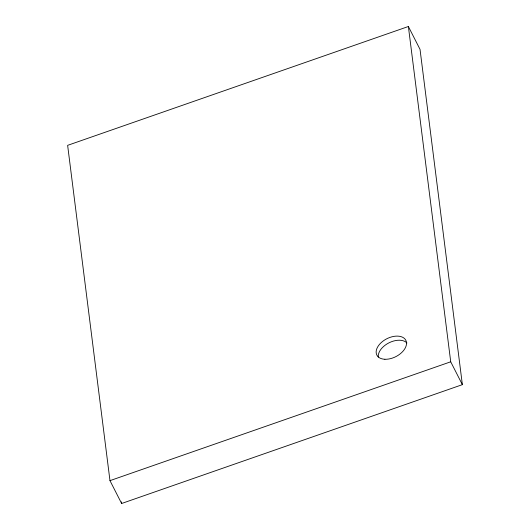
<?xml version="1.0" encoding="UTF-8"?>
<svg xmlns="http://www.w3.org/2000/svg" width="530" height="530" viewBox="0 0 530 530"><rect width="100%" height="100%" fill="white"/><g stroke="black" fill="none" stroke-linecap="round" stroke-linejoin="round"><path stroke-width="0.79" d="M408.378 26.5L67.635 145.346L109.975 480.644L121.622 503.5L462.365 384.654L420.025 49.356L408.378 26.5L450.719 361.798L462.365 384.654M109.975 480.644L450.719 361.798M121.41 501.864L121.622 503.5M378.287 357.087A16.278 10.024 -27 0 1 389.199 342.718A16.278 10.024 -27 0 1 406.927 342.983M384.893 359.267A16.278 10.024 -27 0 0 406.477 342.413A16.278 10.024 -27 0 0 382.633 341.4A16.278 10.024 -27 0 0 384.893 359.267"/></g></svg>
